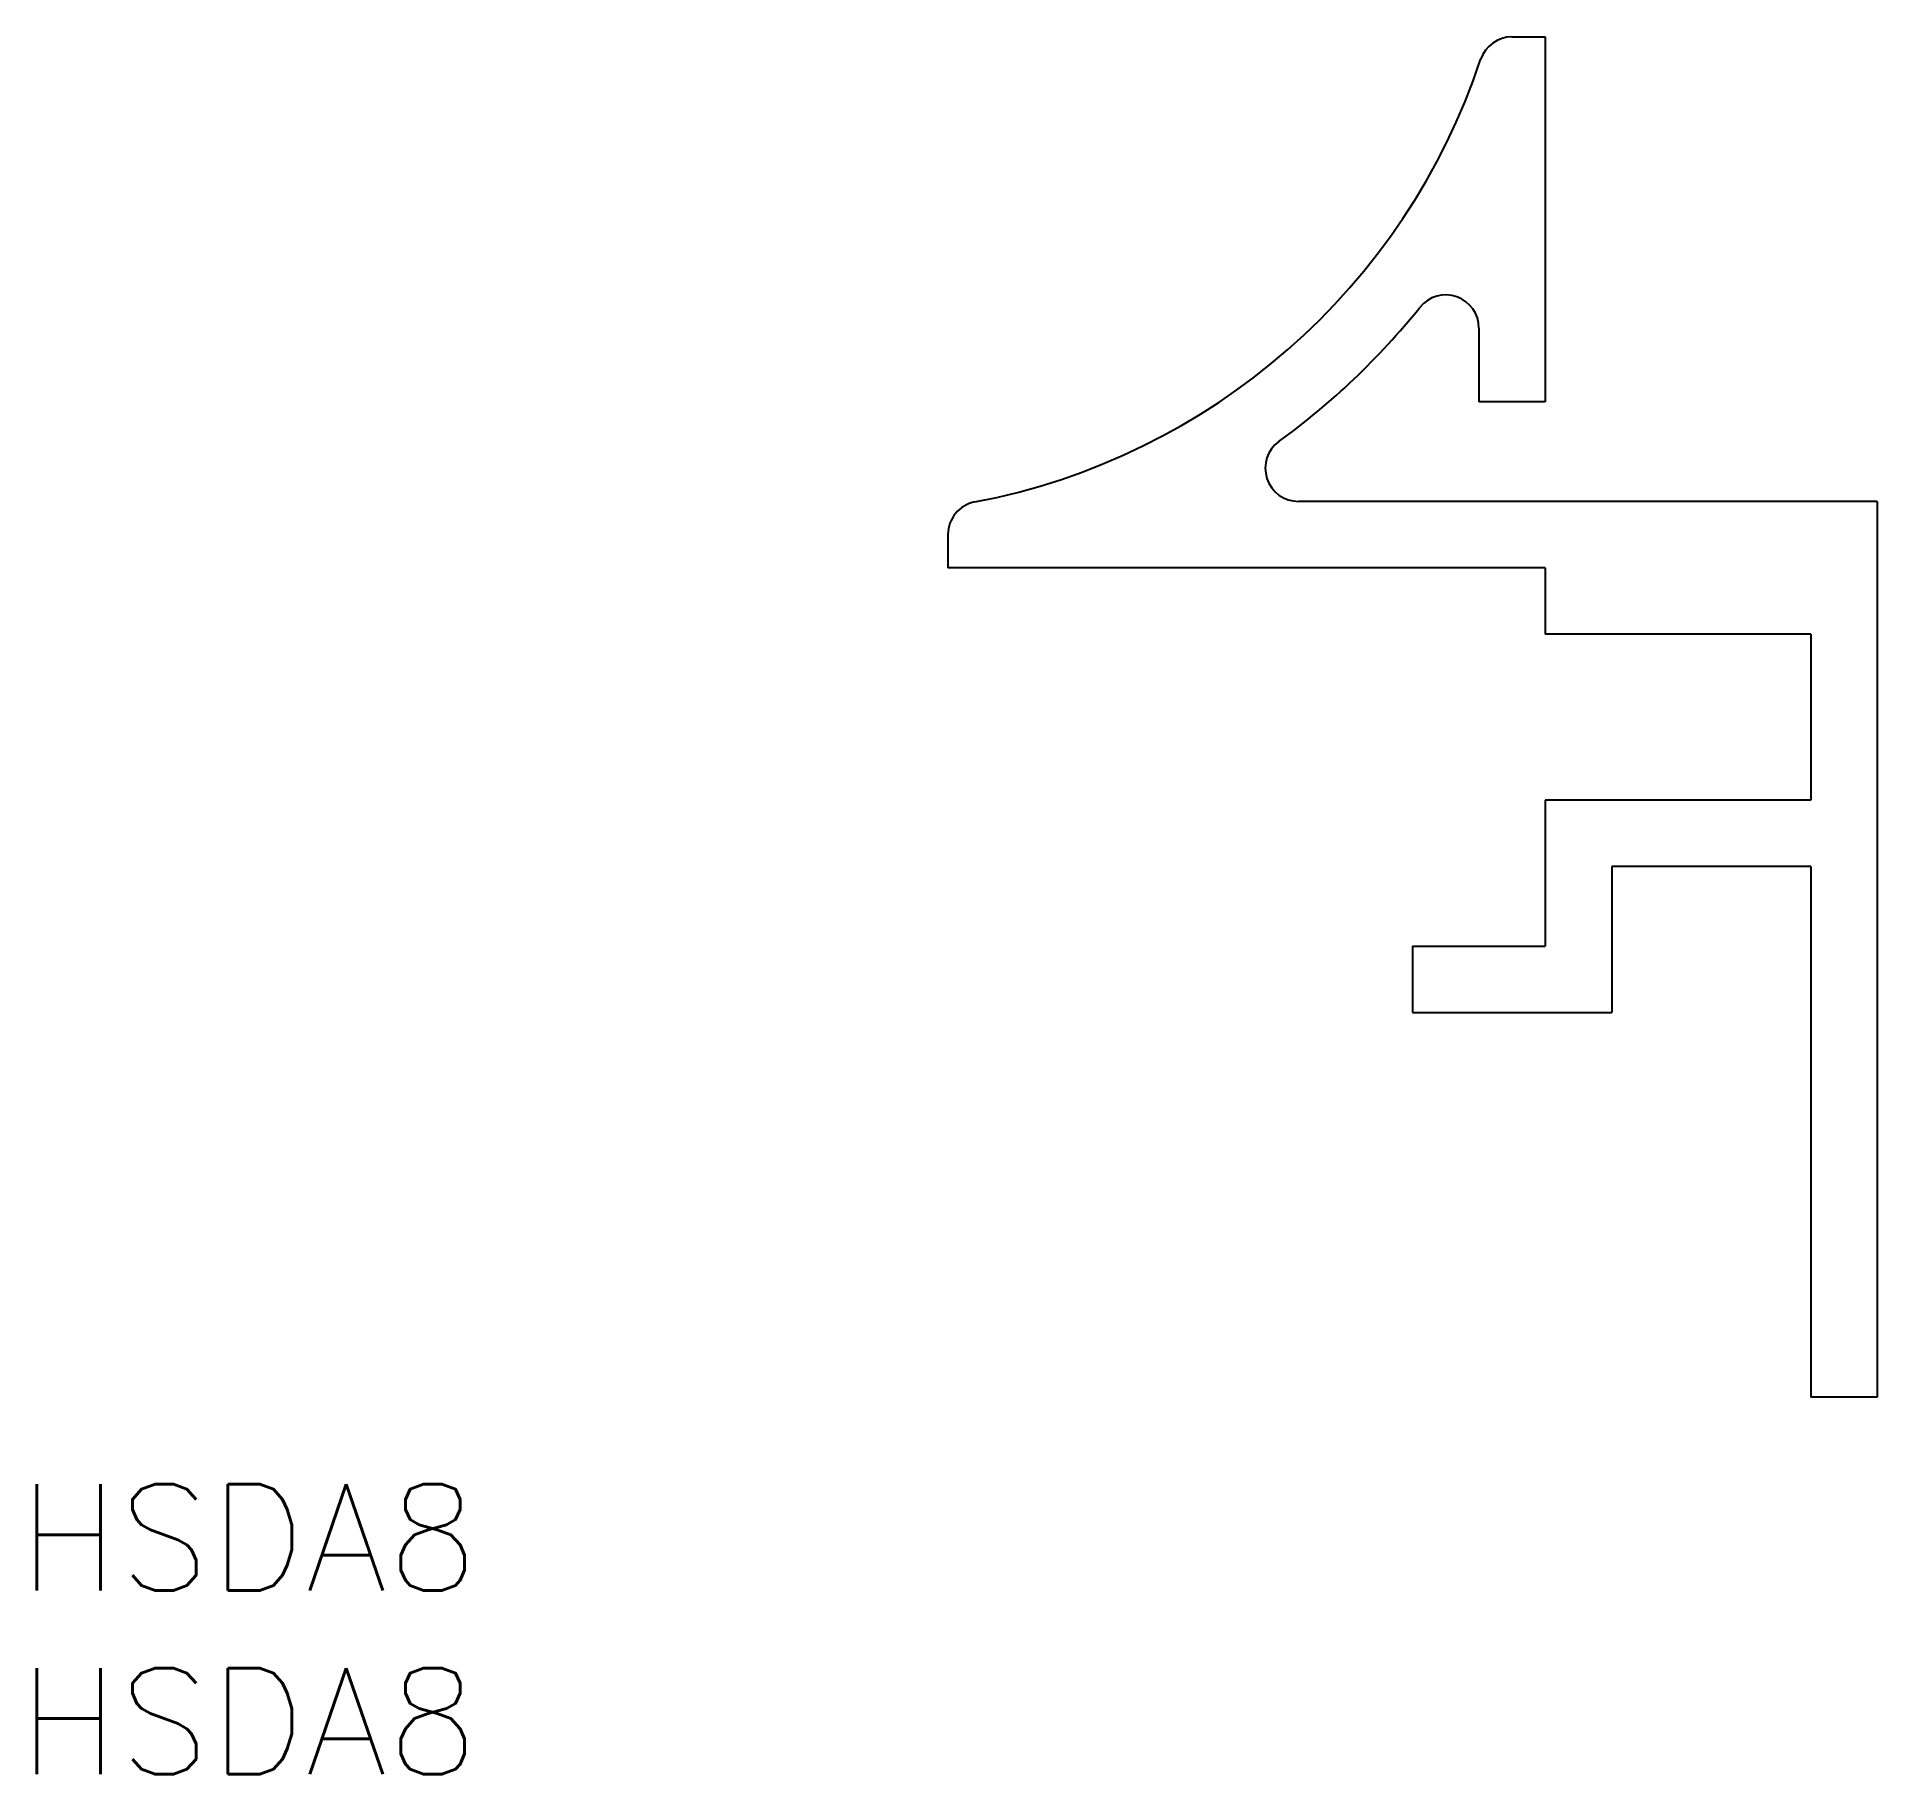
# Model space of a CAD drawing. Extents: x -27.7 to 0, y -19.2 to 7.
import ezdxf

# ---------------------------------------------------------------- set-up
doc = ezdxf.new("R2010")
doc.units = 0
doc.layers.get('0').update_dxf_attribs({"linetype": 'CONTINUOUS'})
doc.styles.get("Standard").update_dxf_attribs({"font": 'txt.shx', "bigfont": 'bigfont.shx'})

msp = doc.modelspace()

# ---------------------------------------------------------------- linework, layer by layer
at = {"color": 7, "linetype": 'CONTINUOUS'}
for p, q in [((-5.5, 7), (-5, 7)), ((-5, 7), (-5, 1.5)), ((-6, 2.61), (-6, 1.5)), ((-5, 1.5), (-6, 1.5)), ((0, 0), (-8.719, 0)), ((0, 0), (0, -13.5)), ((-14, -0.5), (-14, -1)), ((-5, -1), (-14, -1)), ((-5, -1), (-5, -2)), ((-1, -2), (-5, -2)), ((-1, -2), (-1, -4.5)), ((-5, -4.5), (-5, -6.7)), ((-1, -4.5), (-5, -4.5)), ((-4, -5.5), (-4, -7.7)), ((-1, -5.5), (-4, -5.5)), ((-1, -5.5), (-1, -13.5)), ((-7, -6.7), (-7, -7.7)), ((-7, -6.7), (-5, -6.7)), ((-7, -7.7), (-4, -7.7)), ((0, -13.5), (-1, -13.5))]:
    msp.add_line(p, q, dxfattribs=at)
for centre, radius, start, end in [((-5.5, 6.5), 0.5, 90, 161.5968), ((-15.463, 9.815), 10, 280.7751, 341.5968), ((-6.5, 2.61), 0.5, 0, 141.205), ((-15.463, 9.815), 11, 305.9052, 321.205), ((-8.719, 0.5), 0.5, 125.9052, 270), ((-13.5, -0.5), 0.5, 100.7751, 180)]:
    msp.add_arc(centre, radius, start, end, dxfattribs=at)

# ---------------------------------------------------------------- texts
for p in [(-28.002, -16.41), (-28.002, -19.179)]:
    msp.add_text('HSDA8', height=1.6, dxfattribs=at).set_placement(p)

doc.saveas('drawing.dxf')
